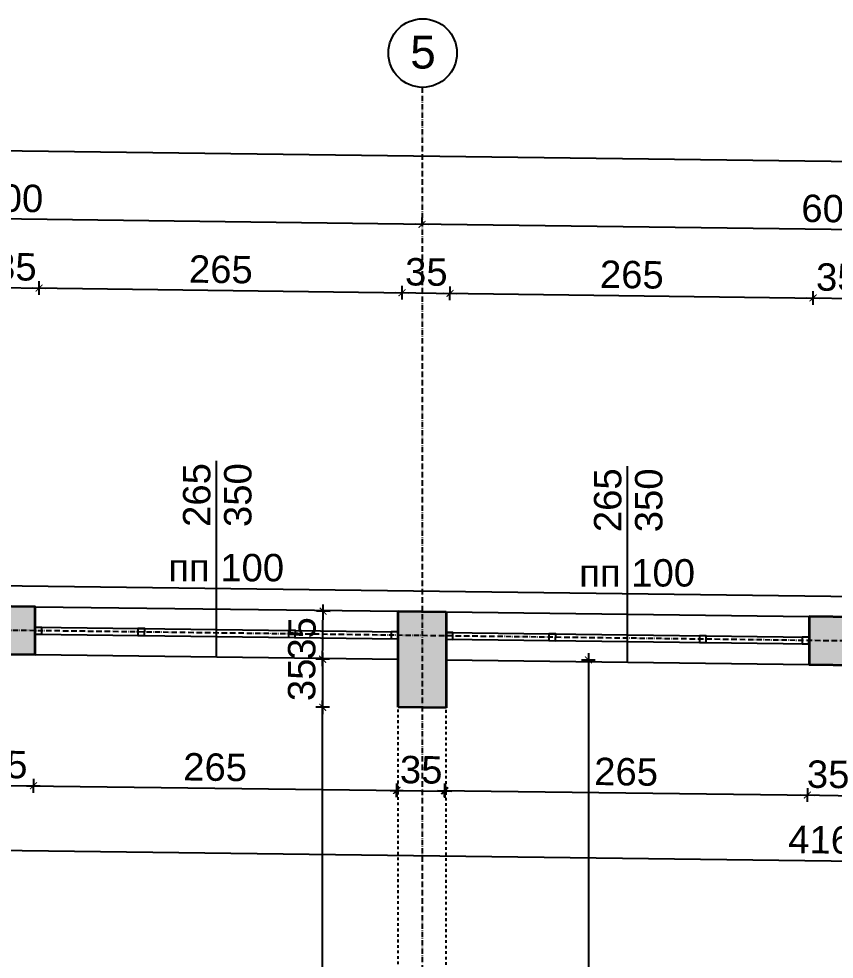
# Model space of a CAD drawing. Header units: inches. Extents: x -72385 to 39588, y -6525 to 66685.
# Drawn here: x -49879 to -49284, y 16839 to 17525 of the extents above; entities that cross this region are included whole.
import ezdxf

# ---------------------------------------------------------------- set-up
doc = ezdxf.new("R2010")
doc.units = ezdxf.units.IN
doc.header["$MEASUREMENT"] = 0
doc.linetypes.add('DashDot', pattern=[0.6, 0.4, -0.1, 0, -0.1])
doc.linetypes.add('Hidden', pattern=[0.4, 0.2, -0.2])
for name, color, linetype, lineweight in [('Изгледни линии', 253, 'Continuous', 25), ('Надписи коти външни', 252, 'Continuous', 25), ('Надписи коти вътрешни', 252, 'Continuous', 25), ('Надписи Оси', 252, 'Continuous', 25), ('Надписи прозорци', 252, 'Continuous', 25), ('Оси', 252, 'DashDot', 25), ('Прозорци', 251, 'Continuous', 25), ('Пунктир', 253, 'Hidden', 25), ('Разрезни линии', 7, 'Continuous', 35), ('Щрих стени', 254, 'Continuous', 25)]:
    doc.layers.add(name, color=color, linetype=linetype, lineweight=lineweight)
doc.styles.add('Arial Regular', font='arial.ttf')
doc.styles.get("Standard").update_dxf_attribs({"font": 'arial.ttf'})
doc.dimstyles.new('Annotative', dxfattribs={"dimscale": 0, "dimtxt": 20, "dimasz": 5, "dimexe": 5, "dimexo": 5, "dimgap": 5, "dimtad": 1, "dimdec": 0, "dimzin": 0, "dimdsep": 46, "dimtxsty": 'Standard', "dimblk": 'ARCHTICK', "dimcen": 5, "dimdle": 5, "dimadec": 0, "dimazin": 0, "dimtfac": 1, "dimtdec": 0, "dimtofl": 0, "dimtmove": 0, "dimatfit": 3, "dimldrblk": 'ARCHTICK', "dimfxl": 5, "dimfxlon": 1, "dimtolj": 1, "dimtzin": 0, "dimarcsym": 1})

# ---------------------------------------------------------------- blocks, each defined once
blk = doc.blocks.new('_ArchTick')
at = {"color": 0, "linetype": 'ByBlock', "const_width": 0.15}
blk.add_lwpolyline([(-0.5, -0.5), (0.5, 0.5)], dxfattribs=at)
blk = doc.blocks.new('*D4135')
at = {"layer": 'Defpoints', "color": 0, "ltscale": 50, "transparency": 16777216}
for p in [(-49657.39, 17022.92), (-49602.34, 17022.92), (-49602.34, 16515.38)]:
    blk.add_point(p, dxfattribs=at)
at = {"layer": 'Надписи коти вътрешни', "color": 0, "lineweight": -2, "ltscale": 50, "transparency": 16777216}
for p, q in [((-49652.39, 17022.92), (-49662.39, 17022.92)), ((-49657.39, 16510.38), (-49657.39, 17027.92)), ((-49652.39, 16515.38), (-49662.39, 16515.38))]:
    blk.add_line(p, q, dxfattribs=at)
at = {"layer": 'Надписи коти вътрешни', "color": 0, "lineweight": -2, "ltscale": 50, "transparency": 16777216, "xscale": 5, "yscale": 5, "zscale": 5}
for p, rotation in [((-49657.39, 17022.92), 90), ((-49657.39, 16515.38), 270)]:
    blk.add_blockref('_ArchTick', p, dxfattribs=dict(at, rotation=rotation))
at = {"layer": 'Надписи коти вътрешни', "color": 0, "ltscale": 50, "transparency": 16777216, "insert": (-49672.61, 16769.15), "char_height": 20, "attachment_point": 5, "rotation": 90}
blk.add_mtext('\\A1;508', dxfattribs=at)
blk = doc.blocks.new('*D4450')
at = {"layer": 'Defpoints', "color": 0, "ltscale": 50, "transparency": 16777216}
for p in [(-49602.34, 17057.92), (-49657.39, 17022.92), (-49602.34, 17022.92)]:
    blk.add_point(p, dxfattribs=at)
at = {"layer": 'Надписи коти вътрешни', "color": 0, "lineweight": -2, "ltscale": 50, "transparency": 16777216}
for p, q in [((-49652.39, 17057.92), (-49662.39, 17057.92)), ((-49657.39, 17062.92), (-49657.39, 17017.92)), ((-49652.39, 17022.92), (-49662.39, 17022.92))]:
    blk.add_line(p, q, dxfattribs=at)
at = {"layer": 'Надписи коти вътрешни', "color": 0, "lineweight": -2, "ltscale": 50, "transparency": 16777216, "xscale": 5, "yscale": 5, "zscale": 5}
for p, rotation in [((-49657.39, 17057.92), 90), ((-49657.39, 17022.92), 270)]:
    blk.add_blockref('_ArchTick', p, dxfattribs=dict(at, rotation=rotation))
at = {"layer": 'Надписи коти вътрешни', "color": 0, "ltscale": 50, "transparency": 16777216, "insert": (-49672.61, 17042.92), "char_height": 20, "attachment_point": 5, "rotation": 90}
blk.add_mtext('\\A1;35', dxfattribs=at)
blk = doc.blocks.new('*D535')
at = {"layer": 'Defpoints', "color": 0, "ltscale": 50, "transparency": 16777216}
for p in [(-49567.34, 17057.48), (-49567.34, 15292.33), (-49463.39, 15292.33)]:
    blk.add_point(p, dxfattribs=at)
at = {"layer": 'Надписи коти вътрешни', "color": 0, "lineweight": -2, "ltscale": 50, "transparency": 16777216}
for p, q in [((-49468.39, 17057.48), (-49458.39, 17057.48)), ((-49463.39, 17062.48), (-49463.39, 15287.33)), ((-49468.39, 15292.33), (-49458.39, 15292.33))]:
    blk.add_line(p, q, dxfattribs=at)
at = {"layer": 'Надписи коти вътрешни', "color": 0, "lineweight": -2, "ltscale": 50, "transparency": 16777216, "xscale": 5, "yscale": 5, "zscale": 5}
for p, rotation in [((-49463.39, 17057.48), 90), ((-49463.39, 15292.33), 270)]:
    blk.add_blockref('_ArchTick', p, dxfattribs=dict(at, rotation=rotation))
at = {"layer": 'Надписи коти вътрешни', "color": 0, "ltscale": 50, "transparency": 16777216, "insert": (-49478.61, 16174.91), "char_height": 20, "attachment_point": 5, "rotation": 90}
blk.add_mtext('\\A1;1765', dxfattribs=at)
blk = doc.blocks.new('*D536')
at = {"layer": 'Defpoints', "color": 0, "ltscale": 50, "transparency": 16777216}
for p in [(-51367.34, 17080.39), (-47202.34, 17027.37), (-47204.16, 16884.3)]:
    blk.add_point(p, dxfattribs=at)
at = {"layer": 'Надписи коти вътрешни', "color": 0, "lineweight": -2, "ltscale": 50, "transparency": 16777216}
for p, q in [((-51369.1, 16942.32), (-51369.22, 16932.32)), ((-51374.16, 16937.39), (-47199.16, 16884.24)), ((-47204.1, 16889.3), (-47204.22, 16879.3))]:
    blk.add_line(p, q, dxfattribs=at)
at = {"layer": 'Надписи коти вътрешни', "color": 0, "lineweight": -2, "ltscale": 50, "transparency": 16777216, "xscale": 5, "yscale": 5, "zscale": 5}
for p, rotation in [((-51369.16, 16937.32), 179.2706286525473), ((-47204.16, 16884.3), 359.2706286525473)]:
    blk.add_blockref('_ArchTick', p, dxfattribs=dict(at, rotation=rotation))
at = {"layer": 'Надписи коти вътрешни', "color": 0, "ltscale": 50, "transparency": 16777216, "insert": (-49286.47, 16926.02), "char_height": 20, "attachment_point": 5, "rotation": 359.27063}
blk.add_mtext('\\A1;4165', dxfattribs=at)
blk = doc.blocks.new('*D544')
at = {"layer": 'Defpoints', "color": 0, "ltscale": 50, "transparency": 16777216}
for p in [(-49902.34, 17061.74), (-49867.34, 17061.3), (-49868.56, 16965.59)]:
    blk.add_point(p, dxfattribs=at)
at = {"layer": 'Надписи коти вътрешни', "color": 0, "lineweight": -2, "ltscale": 50, "transparency": 16777216}
for p, q in [((-49903.49, 16971.03), (-49903.62, 16961.03)), ((-49868.49, 16970.59), (-49868.62, 16960.59)), ((-49908.56, 16966.1), (-49863.56, 16965.52))]:
    blk.add_line(p, q, dxfattribs=at)
at = {"layer": 'Надписи коти вътрешни', "color": 0, "lineweight": -2, "ltscale": 50, "transparency": 16777216, "xscale": 5, "yscale": 5, "zscale": 5}
for p, rotation in [((-49903.56, 16966.03), 179.2706286525581), ((-49868.56, 16965.59), 359.2706286525582)]:
    blk.add_blockref('_ArchTick', p, dxfattribs=dict(at, rotation=rotation))
at = {"layer": 'Надписи коти вътрешни', "color": 0, "ltscale": 50, "transparency": 16777216, "insert": (-49888.36, 16981.06), "char_height": 20, "attachment_point": 5, "rotation": 359.27063}
blk.add_mtext('\\A1;35', dxfattribs=at)
blk = doc.blocks.new('*D545')
at = {"layer": 'Defpoints', "color": 0, "ltscale": 50, "transparency": 16777216}
for p in [(-49867.34, 17061.3), (-49602.34, 17057.92), (-49603.56, 16962.21)]:
    blk.add_point(p, dxfattribs=at)
at = {"layer": 'Надписи коти вътрешни', "color": 0, "lineweight": -2, "ltscale": 50, "transparency": 16777216}
for p, q in [((-49868.49, 16970.59), (-49868.62, 16960.59)), ((-49873.56, 16965.65), (-49598.56, 16962.15)), ((-49603.49, 16967.21), (-49603.62, 16957.21))]:
    blk.add_line(p, q, dxfattribs=at)
at = {"layer": 'Надписи коти вътрешни', "color": 0, "lineweight": -2, "ltscale": 50, "transparency": 16777216, "xscale": 5, "yscale": 5, "zscale": 5}
for p, rotation in [((-49868.56, 16965.59), 179.270628652547), ((-49603.56, 16962.21), 359.270628652547)]:
    blk.add_blockref('_ArchTick', p, dxfattribs=dict(at, rotation=rotation))
at = {"layer": 'Надписи коти вътрешни', "color": 0, "ltscale": 50, "transparency": 16777216, "insert": (-49735.86, 16979.11), "char_height": 20, "attachment_point": 5, "rotation": 359.27063}
blk.add_mtext('\\A1;265', dxfattribs=at)
blk = doc.blocks.new('*D546')
at = {"layer": 'Defpoints', "color": 0, "ltscale": 50, "transparency": 16777216}
for p in [(-49602.34, 17022.92), (-49567.34, 17022.47), (-49568.11, 16961.76)]:
    blk.add_point(p, dxfattribs=at)
at = {"layer": 'Надписи коти вътрешни', "color": 0, "lineweight": -2, "ltscale": 50, "transparency": 16777216}
for p, q in [((-49608.11, 16962.27), (-49563.11, 16961.7)), ((-49603.05, 16967.21), (-49603.17, 16957.21)), ((-49568.05, 16966.76), (-49568.17, 16956.76))]:
    blk.add_line(p, q, dxfattribs=at)
at = {"layer": 'Надписи коти вътрешни', "color": 0, "lineweight": -2, "ltscale": 50, "transparency": 16777216, "xscale": 5, "yscale": 5, "zscale": 5}
for p, rotation in [((-49603.11, 16962.21), 179.2706286525403), ((-49568.11, 16961.76), 359.2706286525403)]:
    blk.add_blockref('_ArchTick', p, dxfattribs=dict(at, rotation=rotation))
at = {"layer": 'Надписи коти вътрешни', "color": 0, "ltscale": 50, "transparency": 16777216, "insert": (-49585.42, 16977.2), "char_height": 20, "attachment_point": 5, "rotation": 359.27063}
blk.add_mtext('\\A1;35', dxfattribs=at)
blk = doc.blocks.new('*D547')
at = {"layer": 'Defpoints', "color": 0, "ltscale": 50, "transparency": 16777216}
for p in [(-49567.34, 17057.92), (-49302.34, 17054.55), (-49303.56, 16958.84)]:
    blk.add_point(p, dxfattribs=at)
at = {"layer": 'Надписи коти вътрешни', "color": 0, "lineweight": -2, "ltscale": 50, "transparency": 16777216}
for p, q in [((-49573.56, 16962.28), (-49298.56, 16958.78)), ((-49568.49, 16967.21), (-49568.62, 16957.21)), ((-49303.49, 16963.84), (-49303.62, 16953.84))]:
    blk.add_line(p, q, dxfattribs=at)
at = {"layer": 'Надписи коти вътрешни', "color": 0, "lineweight": -2, "ltscale": 50, "transparency": 16777216, "xscale": 5, "yscale": 5, "zscale": 5}
for p, rotation in [((-49568.56, 16962.21), 179.270628652547), ((-49303.56, 16958.84), 359.270628652547)]:
    blk.add_blockref('_ArchTick', p, dxfattribs=dict(at, rotation=rotation))
at = {"layer": 'Надписи коти вътрешни', "color": 0, "ltscale": 50, "transparency": 16777216, "insert": (-49435.86, 16975.74), "char_height": 20, "attachment_point": 5, "rotation": 359.27063}
blk.add_mtext('\\A1;265', dxfattribs=at)
blk = doc.blocks.new('*D548')
at = {"layer": 'Defpoints', "color": 0, "ltscale": 50, "transparency": 16777216}
for p in [(-49302.34, 17054.55), (-49267.34, 17054.1), (-49268.56, 16958.39)]:
    blk.add_point(p, dxfattribs=at)
at = {"layer": 'Надписи коти вътрешни', "color": 0, "lineweight": -2, "ltscale": 50, "transparency": 16777216}
for p, q in [((-49303.49, 16963.84), (-49303.62, 16953.84)), ((-49268.49, 16963.39), (-49268.62, 16953.39)), ((-49308.56, 16958.9), (-49263.56, 16958.33))]:
    blk.add_line(p, q, dxfattribs=at)
at = {"layer": 'Надписи коти вътрешни', "color": 0, "lineweight": -2, "ltscale": 50, "transparency": 16777216, "xscale": 5, "yscale": 5, "zscale": 5}
for p, rotation in [((-49303.56, 16958.84), 179.2706286525581), ((-49268.56, 16958.39), 359.2706286525582)]:
    blk.add_blockref('_ArchTick', p, dxfattribs=dict(at, rotation=rotation))
at = {"layer": 'Надписи коти вътрешни', "color": 0, "ltscale": 50, "transparency": 16777216, "insert": (-49288.36, 16973.86), "char_height": 20, "attachment_point": 5, "rotation": 359.27063}
blk.add_mtext('\\A1;35', dxfattribs=at)
blk = doc.blocks.new('*D5428')
at = {"layer": 'Defpoints', "color": 0, "ltscale": 50, "transparency": 16777216}
for p in [(-49864.38, 17328.78), (-49902.34, 17096.74), (-49867.34, 17096.3)]:
    blk.add_point(p, dxfattribs=at)
at = {"layer": 'Надписи коти външни', "color": 0, "lineweight": -2, "ltscale": 50, "transparency": 16777216}
for p, q in [((-49899.44, 17324.23), (-49899.31, 17334.23)), ((-49864.44, 17323.78), (-49864.31, 17333.78)), ((-49904.38, 17329.29), (-49859.38, 17328.72))]:
    blk.add_line(p, q, dxfattribs=at)
at = {"layer": 'Надписи коти външни', "color": 0, "lineweight": -2, "ltscale": 50, "transparency": 16777216, "xscale": 5, "yscale": 5, "zscale": 5}
for p, rotation in [((-49899.38, 17329.23), 179.2706286525522), ((-49864.38, 17328.78), 359.2706286525522)]:
    blk.add_blockref('_ArchTick', p, dxfattribs=dict(at, rotation=rotation))
at = {"layer": 'Надписи коти външни', "color": 0, "ltscale": 50, "transparency": 16777216, "insert": (-49881.68, 17344.22), "char_height": 20, "attachment_point": 5, "rotation": 359.27063}
blk.add_mtext('\\A1;35', dxfattribs=at)
blk = doc.blocks.new('*D5427')
at = {"layer": 'Defpoints', "color": 0, "ltscale": 50, "transparency": 16777216}
for p in [(-49599.38, 17325.41), (-49867.34, 17096.3), (-49602.34, 17092.93)]:
    blk.add_point(p, dxfattribs=at)
at = {"layer": 'Надписи коти външни', "color": 0, "lineweight": -2, "ltscale": 50, "transparency": 16777216}
for p, q in [((-49864.44, 17323.78), (-49864.31, 17333.78)), ((-49869.38, 17328.84), (-49594.38, 17325.34)), ((-49599.44, 17320.41), (-49599.31, 17330.41))]:
    blk.add_line(p, q, dxfattribs=at)
at = {"layer": 'Надписи коти външни', "color": 0, "lineweight": -2, "ltscale": 50, "transparency": 16777216, "xscale": 5, "yscale": 5, "zscale": 5}
for p, rotation in [((-49864.38, 17328.78), 179.270628652547), ((-49599.38, 17325.41), 359.270628652547)]:
    blk.add_blockref('_ArchTick', p, dxfattribs=dict(at, rotation=rotation))
at = {"layer": 'Надписи коти външни', "color": 0, "ltscale": 50, "transparency": 16777216, "insert": (-49731.68, 17342.3), "char_height": 20, "attachment_point": 5, "rotation": 359.27063}
blk.add_mtext('\\A1;265', dxfattribs=at)
blk = doc.blocks.new('*D5426')
at = {"layer": 'Defpoints', "color": 0, "ltscale": 50, "transparency": 16777216}
for p in [(-49564.38, 17324.96), (-49602.34, 17092.93), (-49567.34, 17092.48)]:
    blk.add_point(p, dxfattribs=at)
at = {"layer": 'Надписи коти външни', "color": 0, "lineweight": -2, "ltscale": 50, "transparency": 16777216}
for p, q in [((-49604.38, 17325.47), (-49559.38, 17324.9)), ((-49599.44, 17320.41), (-49599.31, 17330.41)), ((-49564.44, 17319.96), (-49564.31, 17329.96))]:
    blk.add_line(p, q, dxfattribs=at)
at = {"layer": 'Надписи коти външни', "color": 0, "lineweight": -2, "ltscale": 50, "transparency": 16777216, "xscale": 5, "yscale": 5, "zscale": 5}
for p, rotation in [((-49599.38, 17325.41), 179.2706286525284), ((-49564.38, 17324.96), 359.2706286525284)]:
    blk.add_blockref('_ArchTick', p, dxfattribs=dict(at, rotation=rotation))
at = {"layer": 'Надписи коти външни', "color": 0, "ltscale": 50, "transparency": 16777216, "insert": (-49581.68, 17340.4), "char_height": 20, "attachment_point": 5, "rotation": 359.27063}
blk.add_mtext('\\A1;35', dxfattribs=at)
blk = doc.blocks.new('*D5425')
at = {"layer": 'Defpoints', "color": 0, "ltscale": 50, "transparency": 16777216}
for p in [(-49299.38, 17321.59), (-49567.34, 17092.48), (-49302.34, 17089.11)]:
    blk.add_point(p, dxfattribs=at)
at = {"layer": 'Надписи коти външни', "color": 0, "lineweight": -2, "ltscale": 50, "transparency": 16777216}
for p, q in [((-49569.38, 17325.02), (-49294.38, 17321.52)), ((-49564.44, 17319.96), (-49564.31, 17329.96)), ((-49299.44, 17316.59), (-49299.31, 17326.59))]:
    blk.add_line(p, q, dxfattribs=at)
at = {"layer": 'Надписи коти външни', "color": 0, "lineweight": -2, "ltscale": 50, "transparency": 16777216, "xscale": 5, "yscale": 5, "zscale": 5}
for p, rotation in [((-49564.38, 17324.96), 179.2706286525486), ((-49299.38, 17321.59), 359.2706286525486)]:
    blk.add_blockref('_ArchTick', p, dxfattribs=dict(at, rotation=rotation))
at = {"layer": 'Надписи коти външни', "color": 0, "ltscale": 50, "transparency": 16777216, "insert": (-49431.68, 17338.48), "char_height": 20, "attachment_point": 5, "rotation": 359.27063}
blk.add_mtext('\\A1;265', dxfattribs=at)
blk = doc.blocks.new('*D5424')
at = {"layer": 'Defpoints', "color": 0, "ltscale": 50, "transparency": 16777216}
for p in [(-49264.38, 17321.14), (-49302.34, 17089.11), (-49267.34, 17088.66)]:
    blk.add_point(p, dxfattribs=at)
at = {"layer": 'Надписи коти външни', "color": 0, "lineweight": -2, "ltscale": 50, "transparency": 16777216}
for p, q in [((-49299.44, 17316.59), (-49299.31, 17326.59)), ((-49264.44, 17316.14), (-49264.31, 17326.14)), ((-49304.38, 17321.65), (-49259.38, 17321.08))]:
    blk.add_line(p, q, dxfattribs=at)
at = {"layer": 'Надписи коти външни', "color": 0, "lineweight": -2, "ltscale": 50, "transparency": 16777216, "xscale": 5, "yscale": 5, "zscale": 5}
for p, rotation in [((-49299.38, 17321.59), 179.2706286525403), ((-49264.38, 17321.14), 359.2706286525403)]:
    blk.add_blockref('_ArchTick', p, dxfattribs=dict(at, rotation=rotation))
at = {"layer": 'Надписи коти външни', "color": 0, "ltscale": 50, "transparency": 16777216, "insert": (-49281.68, 17336.58), "char_height": 20, "attachment_point": 5, "rotation": 359.27063}
blk.add_mtext('\\A1;35', dxfattribs=at)
blk = doc.blocks.new('*D5415')
at = {"layer": 'Defpoints', "color": 0, "ltscale": 50, "transparency": 16777216}
for p in [(-49584.84, 17375.23), (-49584.84, 17375.23), (-48984.84, 17367.59)]:
    blk.add_point(p, dxfattribs=at)
at = {"layer": 'Надписи коти външни', "color": 0, "lineweight": -2, "ltscale": 50, "transparency": 16777216}
for p, q in [((-49584.84, 17375.23), (-49584.77, 17380.23)), ((-48979.84, 17367.52), (-49589.84, 17375.29)), ((-48984.84, 17367.59), (-48984.77, 17372.59))]:
    blk.add_line(p, q, dxfattribs=at)
at = {"layer": 'Надписи коти външни', "color": 0, "lineweight": -2, "ltscale": 50, "transparency": 16777216, "xscale": 5, "yscale": 5, "zscale": 5}
for p, rotation in [((-49584.84, 17375.23), 179.2706286525473), ((-48984.84, 17367.59), 359.2706286525473)]:
    blk.add_blockref('_ArchTick', p, dxfattribs=dict(at, rotation=rotation))
at = {"layer": 'Надписи коти външни', "color": 0, "ltscale": 50, "transparency": 16777216, "insert": (-49284.64, 17386.62), "char_height": 20, "attachment_point": 5, "rotation": 359.27063}
blk.add_mtext('\\A1;600', dxfattribs=at)
blk = doc.blocks.new('*D5414')
at = {"layer": 'Defpoints', "color": 0, "ltscale": 50, "transparency": 16777216}
for p in [(-50184.84, 17382.86), (-50184.84, 17382.86), (-49584.84, 17375.23)]:
    blk.add_point(p, dxfattribs=at)
at = {"layer": 'Надписи коти външни', "color": 0, "lineweight": -2, "ltscale": 50, "transparency": 16777216}
for p, q in [((-50184.84, 17382.86), (-50184.77, 17387.86)), ((-49579.84, 17375.16), (-50189.84, 17382.93)), ((-49584.84, 17375.23), (-49584.77, 17380.23))]:
    blk.add_line(p, q, dxfattribs=at)
at = {"layer": 'Надписи коти външни', "color": 0, "lineweight": -2, "ltscale": 50, "transparency": 16777216, "xscale": 5, "yscale": 5, "zscale": 5}
for p, rotation in [((-50184.84, 17382.86), 179.270628652547), ((-49584.84, 17375.23), 359.2706286525469)]:
    blk.add_blockref('_ArchTick', p, dxfattribs=dict(at, rotation=rotation))
at = {"layer": 'Надписи коти външни', "color": 0, "ltscale": 50, "transparency": 16777216, "insert": (-49884.64, 17394.26), "char_height": 20, "attachment_point": 5, "rotation": 359.27063}
blk.add_mtext('\\A1;600', dxfattribs=at)
blk = doc.blocks.new('*D5410')
at = {"layer": 'Defpoints', "color": 0, "ltscale": 50, "transparency": 16777216}
for p in [(-40218.1, 17305.99), (-52317.34, 17127.49), (-40222.34, 16973.51)]:
    blk.add_point(p, dxfattribs=at)
at = {"layer": 'Надписи коти външни', "color": 0, "lineweight": -2, "ltscale": 50, "transparency": 16777216}
for p, q in [((-52313.17, 17454.96), (-52313.04, 17464.96)), ((-52318.1, 17460.03), (-40213.11, 17305.92)), ((-40218.17, 17300.99), (-40218.04, 17310.99))]:
    blk.add_line(p, q, dxfattribs=at)
at = {"layer": 'Надписи коти външни', "color": 0, "lineweight": -2, "ltscale": 50, "transparency": 16777216, "xscale": 5, "yscale": 5, "zscale": 5}
for p, rotation in [((-52313.1, 17459.96), 179.2706286525472), ((-40218.1, 17305.99), 359.2706286525473)]:
    blk.add_blockref('_ArchTick', p, dxfattribs=dict(at, rotation=rotation))
at = {"layer": 'Надписи коти външни', "color": 0, "ltscale": 50, "transparency": 16777216, "insert": (-46265.41, 17398.18), "char_height": 20, "attachment_point": 5, "rotation": 359.27063}
blk.add_mtext('\\A1;12095', dxfattribs=at)
blk = doc.blocks.new('*D7671')
at = {"layer": 'Defpoints', "color": 0, "ltscale": 10, "transparency": 16777216}
for p in [(-49657, 17092.97), (-49637.14, 17092.72), (-49637.59, 17057.72)]:
    blk.add_point(p, dxfattribs=at)
at = {"layer": 'Надписи коти вътрешни', "color": 0, "lineweight": -2, "ltscale": 10, "transparency": 16777216}
for p, q in [((-49652, 17092.9), (-49662, 17093.03)), ((-49657.51, 17052.97), (-49656.93, 17097.97)), ((-49652.44, 17057.91), (-49662.44, 17058.03))]:
    blk.add_line(p, q, dxfattribs=at)
at = {"layer": 'Надписи коти вътрешни', "color": 0, "lineweight": -2, "ltscale": 10, "transparency": 16777216, "xscale": 5, "yscale": 5, "zscale": 5}
for p, rotation in [((-49657, 17092.97), 89.27062865254527), ((-49657.44, 17057.97), 269.2706286525453)]:
    blk.add_blockref('_ArchTick', p, dxfattribs=dict(at, rotation=rotation))
at = {"layer": 'Надписи коти вътрешни', "color": 0, "ltscale": 10, "transparency": 16777216, "insert": (-49672.47, 17073.16), "char_height": 20, "attachment_point": 5, "rotation": 89.27063}
blk.add_mtext('\\A1;35', dxfattribs=at)

msp = doc.modelspace()

# ---------------------------------------------------------------- hatches: boundary and pattern name
at = {"layer": 'Щрих стени', "ltscale": 10}
h = msp.add_hatch(color=256, dxfattribs=at)
h.dxf.hatch_style = 1
h.paths.add_polyline_path([(-51067.34, 17111.58), (-51102.34, 17112.02), (-51102.34, 17077.02), (-51067.34, 17076.57)])
h.paths.add_polyline_path([(-50767.34, 17107.76), (-50802.34, 17108.2), (-50802.34, 17038.2), (-50767.34, 17037.75)])
h.paths.add_polyline_path([(-50467.34, 17103.94), (-50502.34, 17104.38), (-50502.34, 17069.38), (-50467.34, 17068.93)])
h.paths.add_polyline_path([(-50167.34, 17100.12), (-50202.34, 17100.56), (-50202.34, 17030.56), (-50167.34, 17030.11)])
h.paths.add_polyline_path([(-49867.34, 17096.3), (-49902.34, 17096.74), (-49902.34, 17061.74), (-49867.34, 17061.3)])
h.paths.add_polyline_path([(-49567.34, 17092.48), (-49602.34, 17092.93), (-49602.34, 17022.92), (-49567.34, 17022.47)])
h.paths.add_polyline_path([(-49267.34, 17088.66), (-49302.34, 17089.11), (-49302.34, 17054.1), (-49267.34, 17053.66)])
h.paths.add_polyline_path([(-48967.34, 17084.84), (-49002.34, 17085.29), (-49002.34, 17015.28), (-48967.34, 17014.84)])
h.paths.add_polyline_path([(-48667.34, 17081.02), (-48702.34, 17081.47), (-48702.34, 17046.47), (-48667.34, 17046.02)])
h.paths.add_polyline_path([(-48367.34, 17077.2), (-48402.34, 17077.65), (-48402.34, 17007.64), (-48367.34, 17007.2)])
h.paths.add_polyline_path([(-48067.34, 17073.38), (-48102.34, 17073.83), (-48102.34, 17038.83), (-48067.34, 17038.38)])
h.paths.add_polyline_path([(-47767.34, 17069.57), (-47802.34, 17070.01), (-47802.34, 17000), (-47767.34, 16999.56)])
h.paths.add_polyline_path([(-47467.34, 17065.75), (-47502.34, 17066.19), (-47502.34, 17031.19), (-47467.34, 17030.74)])
h.paths.add_polyline_path([(-50764.84, 16530.18), (-50804.84, 16530.69), (-50804.84, 16450.68), (-50764.84, 16450.17)])
h.paths.add_polyline_path([(-50164.84, 16522.54), (-50204.84, 16523.05), (-50204.84, 16443.04), (-50164.84, 16442.53)])
h.paths.add_polyline_path([(-49564.84, 16514.9), (-49604.84, 16515.41), (-49604.84, 16470.41), (-49629.84, 16470.73), (-49629.84, 16435.72), (-49604.84, 16435.4), (-49564.84, 16434.9)])
h.paths.add_polyline_path([(-48964.84, 16507.26), (-49004.84, 16507.77), (-49004.84, 16427.77), (-48964.84, 16427.26)])
h.paths.add_polyline_path([(-48364.84, 16499.62), (-48404.84, 16500.13), (-48404.84, 16420.13), (-48364.84, 16419.62)])
h.paths.add_polyline_path([(-47764.84, 16491.99), (-47804.84, 16492.5), (-47804.84, 16447.49), (-47829.84, 16447.81), (-47829.84, 16412.81), (-47804.84, 16412.49), (-47804.84, 16412.49), (-47764.84, 16411.98)])
h.paths.add_polyline_path([(-50764.84, 15930.13), (-50804.84, 15930.64), (-50804.84, 15850.63), (-50764.84, 15850.12)])
h.paths.add_polyline_path([(-50164.84, 15922.49), (-50204.84, 15923), (-50204.84, 15842.99), (-50164.84, 15842.48)])
h.paths.add_polyline_path([(-49564.84, 15914.85), (-49604.84, 15915.36), (-49629.84, 15915.68), (-49629.84, 15880.68), (-49604.84, 15880.36), (-49604.84, 15835.36), (-49564.84, 15834.85)])
h.paths.add_polyline_path([(-48964.84, 15907.21), (-49004.84, 15907.72), (-49004.84, 15827.72), (-48964.84, 15827.21)])
h.paths.add_polyline_path([(-48364.84, 15899.58), (-48404.84, 15900.09), (-48404.84, 15820.08), (-48364.84, 15819.57)])
h.paths.add_polyline_path([(-47764.84, 15891.94), (-47804.84, 15892.45), (-47804.84, 15847.44), (-47829.84, 15847.76), (-47829.84, 15812.76), (-47804.84, 15812.44), (-47764.84, 15811.93)])
h.paths.add_polyline_path([(-51067.34, 15311.43), (-51102.34, 15311.88), (-51102.34, 15276.87), (-51067.34, 15276.43)])
h.paths.add_polyline_path([(-50767.34, 15342.61), (-50802.34, 15343.06), (-50802.34, 15273.05), (-50767.34, 15272.61)])
h.paths.add_polyline_path([(-50467.34, 15303.79), (-50502.34, 15304.24), (-50502.34, 15269.23), (-50467.34, 15268.79)])
h.paths.add_polyline_path([(-50167.34, 15334.98), (-50202.34, 15335.42), (-50202.34, 15265.42), (-50167.34, 15264.97)])
h.paths.add_polyline_path([(-49867.34, 15296.15), (-49902.34, 15296.6), (-49902.34, 15261.6), (-49867.34, 15261.15)])
h.paths.add_polyline_path([(-49567.34, 15327.34), (-49602.34, 15327.78), (-49602.34, 15257.78), (-49567.34, 15257.33)])
h.paths.add_polyline_path([(-49267.34, 15288.52), (-49302.34, 15288.96), (-49302.34, 15253.96), (-49267.34, 15253.51)])
h.paths.add_polyline_path([(-48967.34, 15319.7), (-49002.34, 15320.14), (-49002.34, 15250.14), (-48967.34, 15249.69)])
h.paths.add_polyline_path([(-48667.34, 15280.88), (-48702.34, 15281.32), (-48702.34, 15246.32), (-48667.34, 15245.87)])
h.paths.add_polyline_path([(-48367.34, 15312.06), (-48402.34, 15312.51), (-48402.34, 15242.5), (-48367.34, 15242.05)])
h.paths.add_polyline_path([(-48067.34, 15273.24), (-48102.34, 15273.68), (-48102.34, 15238.68), (-48067.34, 15238.24)])
h.paths.add_polyline_path([(-47767.34, 15304.42), (-47802.34, 15304.87), (-47802.34, 15234.86), (-47767.34, 15234.42)])
h.paths.add_polyline_path([(-47467.34, 15265.6), (-47502.34, 15266.05), (-47502.34, 15231.04), (-47467.34, 15230.6)])

# ---------------------------------------------------------------- linework, layer by layer
at = {"layer": 'Изгледни линии', "ltscale": 50}
for p, q in [((-51382.34, 17130.59), (-46572.34, 17069.35)), ((-49867.34, 17096.3), (-49602.34, 17092.93)), ((-49567.34, 17092.48), (-49302.34, 17089.11)), ((-49867.34, 17061.3), (-49602.34, 17057.92)), ((-49567.34, 17057.48), (-49302.34, 17054.1))]:
    msp.add_line(p, q, dxfattribs=at)
at = {"layer": 'Надписи Оси', "ltscale": 50}
msp.add_circle((-49584.4, 17500.23), 25, dxfattribs=at)
at = {"layer": 'Надписи прозорци', "ltscale": 50}
for p, q in [((-49734.84, 17059.61), (-49734.84, 17202.76)), ((-49434.84, 17055.79), (-49434.84, 17198.94))]:
    msp.add_line(p, q, dxfattribs=at)
at = {"layer": 'Оси', "ltscale": 10}
for p, q in [((-49584.84, 17475.23), (-49584.84, 14875.02)), ((-39839.84, 16951.14), (-52699.84, 17114.86))]:
    msp.add_line(p, q, dxfattribs=at)
at = {"layer": 'Прозорци', "ltscale": 50}
for p, q in [((-49867.34, 17081.3), (-49602.34, 17077.92)), ((-49867.34, 17076.3), (-49602.34, 17072.92)), ((-49567.34, 17077.48), (-49302.34, 17074.11)), ((-49567.34, 17072.48), (-49302.34, 17069.1))]:
    msp.add_line(p, q, dxfattribs=at)
for points in [[(-49867.34, 17076.3), (-49862.34, 17076.23), (-49862.27, 17081.23), (-49867.27, 17081.3), (-49867.34, 17076.3)], [(-49792.35, 17075.34), (-49787.35, 17075.28), (-49787.29, 17080.28), (-49792.29, 17080.34), (-49792.35, 17075.34)], [(-49682.39, 17073.94), (-49677.39, 17073.88), (-49677.33, 17078.88), (-49682.32, 17078.94), (-49682.39, 17073.94)], [(-49607.4, 17072.99), (-49602.4, 17072.93), (-49602.34, 17077.93), (-49607.34, 17077.99), (-49607.4, 17072.99)], [(-49567.34, 17072.48), (-49562.34, 17072.41), (-49562.27, 17077.41), (-49567.27, 17077.48), (-49567.34, 17072.48)], [(-49492.35, 17071.52), (-49487.35, 17071.46), (-49487.29, 17076.46), (-49492.29, 17076.52), (-49492.35, 17071.52)], [(-49382.39, 17070.12), (-49377.39, 17070.06), (-49377.33, 17075.06), (-49382.32, 17075.12), (-49382.39, 17070.12)], [(-49307.4, 17069.17), (-49302.4, 17069.11), (-49302.34, 17074.11), (-49307.34, 17074.17), (-49307.4, 17069.17)]]:
    msp.add_lwpolyline(points, dxfattribs=at)
at = {"layer": 'Пунктир', "ltscale": 10}
for p, q in [((-49602.34, 16515.38), (-49602.34, 17022.92)), ((-49567.34, 16514.93), (-49567.34, 17022.47))]:
    msp.add_line(p, q, dxfattribs=at)
at = {"layer": 'Разрезни линии', "ltscale": 50}
for p, q in [((-49602.34, 17092.93), (-49567.34, 17092.48)), ((-49602.34, 17022.92), (-49602.34, 17092.93)), ((-49567.34, 17092.48), (-49567.34, 17022.47)), ((-49567.34, 17022.47), (-49602.34, 17022.92))]:
    msp.add_line(p, q, dxfattribs=at)
for points in [[(-49902.34, 17096.74), (-49902.34, 17061.74), (-49867.34, 17061.3), (-49867.34, 17096.3)], [(-49302.34, 17089.11), (-49302.34, 17054.1), (-49267.34, 17053.66), (-49267.34, 17088.66)]]:
    msp.add_lwpolyline(points, close=True, dxfattribs=at)

# ---------------------------------------------------------------- texts
at = {"layer": 'Надписи Оси', "ltscale": 100, "insert": (-49597.72, 17512.95), "char_height": 24, "width": 27.2128, "attachment_point": 1, "style": 'Arial Regular'}
msp.add_mtext('\\pxqc;5', dxfattribs=at)
at = {"layer": 'Надписи прозорци', "ltscale": 100, "char_height": 20, "width": 180.4891, "attachment_point": 1, "rotation": 90, "style": 'Arial Regular'}
for s, insert in [('265', (-49759.35, 17154.47)), ('350', (-49729.35, 17154.39)), ('265', (-49459.35, 17150.65)), ('350', (-49429.35, 17150.57))]:
    msp.add_mtext(s, dxfattribs=dict(at, insert=insert))
at = {"layer": 'Надписи прозорци', "ltscale": 100, "char_height": 20, "width": 180.4891, "attachment_point": 1, "style": 'Arial Regular'}
for insert in [(-49770.15, 17134.8), (-49470.15, 17130.99)]:
    msp.add_mtext('пп 100', dxfattribs=dict(at, insert=insert))

# ---------------------------------------------------------------- dimensions: what is measured, and where the dimension line sits
at = {"layer": 'Надписи коти външни', "ltscale": 50}
dim = msp.add_aligned_dim(p1=(-52317.34, 17127.49), p2=(-40222.34, 16973.51), distance=332.5, text='12095', dimstyle='Annotative', override={"dimscale": 0, "dimtix": 0, "dimtofl": 0, "dimtmove": 0, "dimatfit": 3}, dxfattribs=at)
dim.commit()
dim.dimension.update_dxf_attribs({"geometry": '*D5410', "text_midpoint": (-46265.41, 17398.18)})
for p1, p2, distance, picture, middle in [((-49584.84, 17375.23), (-50184.84, 17382.86), 0, '*D5414', (-49884.64, 17394.26)), ((-48984.84, 17367.59), (-49584.84, 17375.23), 0, '*D5415', (-49284.64, 17386.62)), ((-49867.34, 17096.3), (-49602.34, 17092.93), 232.5, '*D5427', (-49731.68, 17342.3)), ((-49567.34, 17092.48), (-49302.34, 17089.11), 232.5, '*D5425', (-49431.68, 17338.48))]:
    dim = msp.add_aligned_dim(p1=p1, p2=p2, distance=distance, dimstyle='Annotative', override={"dimscale": 0, "dimtix": 0, "dimtofl": 0, "dimtmove": 0, "dimatfit": 3}, dxfattribs=at)
    dim.commit()
    dim.dimension.update_dxf_attribs({"geometry": picture, "text_midpoint": middle})
for base, p1, p2, picture, middle in [((-49864.38, 17328.78), (-49902.34, 17096.74), (-49867.34, 17096.3), '*D5428', (-49881.88, 17329)), ((-49564.38, 17324.96), (-49602.34, 17092.93), (-49567.34, 17092.48), '*D5426', (-49581.88, 17325.18)), ((-49264.38, 17321.14), (-49302.34, 17089.11), (-49267.34, 17088.66), '*D5424', (-49281.88, 17321.36))]:
    dim = msp.add_linear_dim(base=base, p1=p1, p2=p2, angle=359.27063, dimstyle='Annotative', override={"dimscale": 0, "dimtix": 0, "dimtofl": 0, "dimtmove": 0, "dimatfit": 3}, dxfattribs=at)
    dim.commit()
    dim.dimension.update_dxf_attribs({"geometry": picture, "text_midpoint": middle, "dimtype": 129})
at = {"layer": 'Надписи коти вътрешни', "ltscale": 10}
dim = msp.add_linear_dim(base=(-49657, 17092.97), p1=(-49637.59, 17057.72), p2=(-49637.14, 17092.72), angle=89.27063, dimstyle='Annotative', override={"dimscale": 0, "dimtix": 0, "dimtofl": 0, "dimtmove": 0, "dimatfit": 3}, dxfattribs=at)
dim.commit()
dim.dimension.update_dxf_attribs({"geometry": '*D7671', "text_midpoint": (-49657.25, 17072.97), "dimtype": 129})
at = {"layer": 'Надписи коти вътрешни', "ltscale": 50}
for p1, p2, distance, picture, middle in [((-51367.34, 17080.39), (-47202.34, 17027.37), -143.08, '*D536', (-49286.47, 16926.02)), ((-49867.34, 17061.3), (-49602.34, 17057.92), -95.72, '*D545', (-49735.86, 16979.11)), ((-49567.34, 17057.92), (-49302.34, 17054.55), -95.72, '*D547', (-49435.86, 16975.74))]:
    dim = msp.add_aligned_dim(p1=p1, p2=p2, distance=distance, dimstyle='Annotative', override={"dimscale": 0, "dimtix": 0, "dimtofl": 0, "dimtmove": 0, "dimatfit": 3}, dxfattribs=at)
    dim.commit()
    dim.dimension.update_dxf_attribs({"geometry": picture, "text_midpoint": middle})
for base, p1, p2, angle, picture, middle, dimtype in [((-49868.56, 16965.59), (-49902.34, 17061.74), (-49867.34, 17061.3), 359.27063, '*D544', (-49888.56, 16965.84), 129), ((-49657.39, 17022.92), (-49602.34, 17057.92), (-49602.34, 17022.92), 90, '*D4450', (-49657.39, 17042.92), 128), ((-49268.56, 16958.39), (-49302.34, 17054.55), (-49267.34, 17054.1), 359.27063, '*D548', (-49288.56, 16958.65), 129), ((-49568.11, 16961.76), (-49602.34, 17022.92), (-49567.34, 17022.47), 359.27063, '*D546', (-49585.61, 16961.98), 129)]:
    dim = msp.add_linear_dim(base=base, p1=p1, p2=p2, angle=angle, dimstyle='Annotative', override={"dimscale": 0, "dimtix": 0, "dimtofl": 0, "dimtmove": 0, "dimatfit": 3}, dxfattribs=at)
    dim.commit()
    dim.dimension.update_dxf_attribs({"geometry": picture, "text_midpoint": middle, "dimtype": dimtype})
for base, p1, p2, picture, middle in [((-49463.39, 15292.33), (-49567.34, 17057.48), (-49567.34, 15292.33), '*D535', (-49478.61, 16174.91)), ((-49657.39, 17022.92), (-49602.34, 16515.38), (-49602.34, 17022.92), '*D4135', (-49672.61, 16769.15))]:
    dim = msp.add_linear_dim(base=base, p1=p1, p2=p2, angle=90, dimstyle='Annotative', override={"dimscale": 0, "dimtix": 0, "dimtofl": 0, "dimtmove": 0, "dimatfit": 3}, dxfattribs=at)
    dim.commit()
    dim.dimension.update_dxf_attribs({"geometry": picture, "text_midpoint": middle})

doc.saveas('drawing.dxf')
